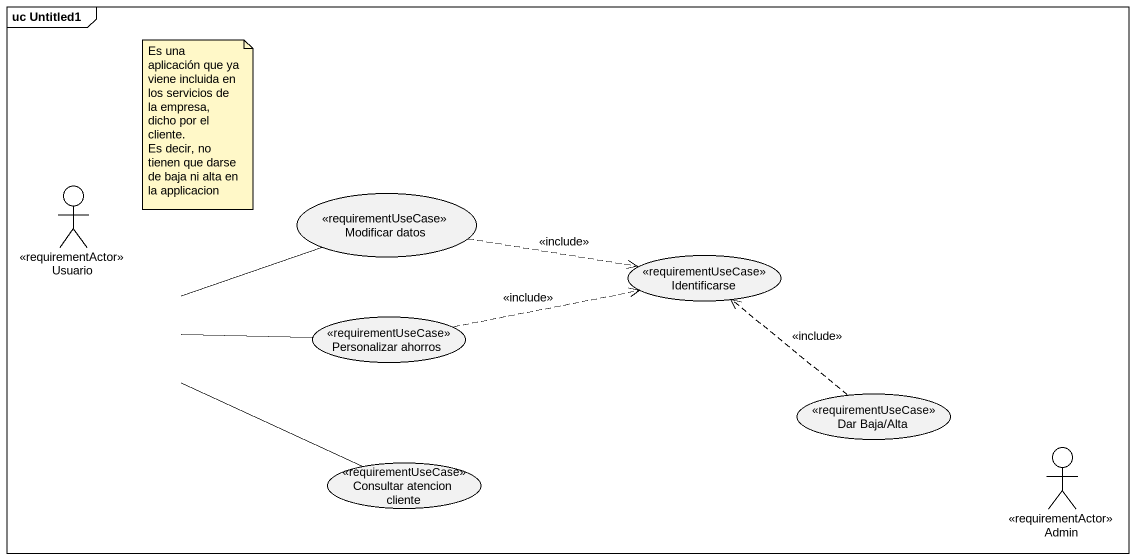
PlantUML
@startuml
mainframe uc Untitled1
actor Usuario <<requirementActor>>
usecase "Modificar datos" as Modificar_datos <<requirementUseCase>>
usecase Identificarse <<requirementUseCase>>
usecase "Personalizar ahorros" as Personalizar_ahorros <<requirementUseCase>>
usecase "Dar Baja/Alta" as Dar_Baja_Alta <<requirementUseCase>>
usecase "Consultar atencion cliente" as Consultar_atencion_cliente <<requirementUseCase>>
actor Admin <<requirementActor>>
Usuario -right- Modificar_datos
Usuario -right- Personalizar_ahorros
Usuario -right- Consultar_atencion_cliente
Modificar_datos .right.> Identificarse : <<include>>
Personalizar_ahorros .right.> Identificarse : <<include>>
Dar_Baja_Alta .up.> Identificarse : <<include>>
note as N1
  Es una aplicación que ya viene incluida en los servicios de la empresa, dicho por el cliente.
  Es decir, no tienen que darse de baja ni alta en la applicacion
end note
@enduml
